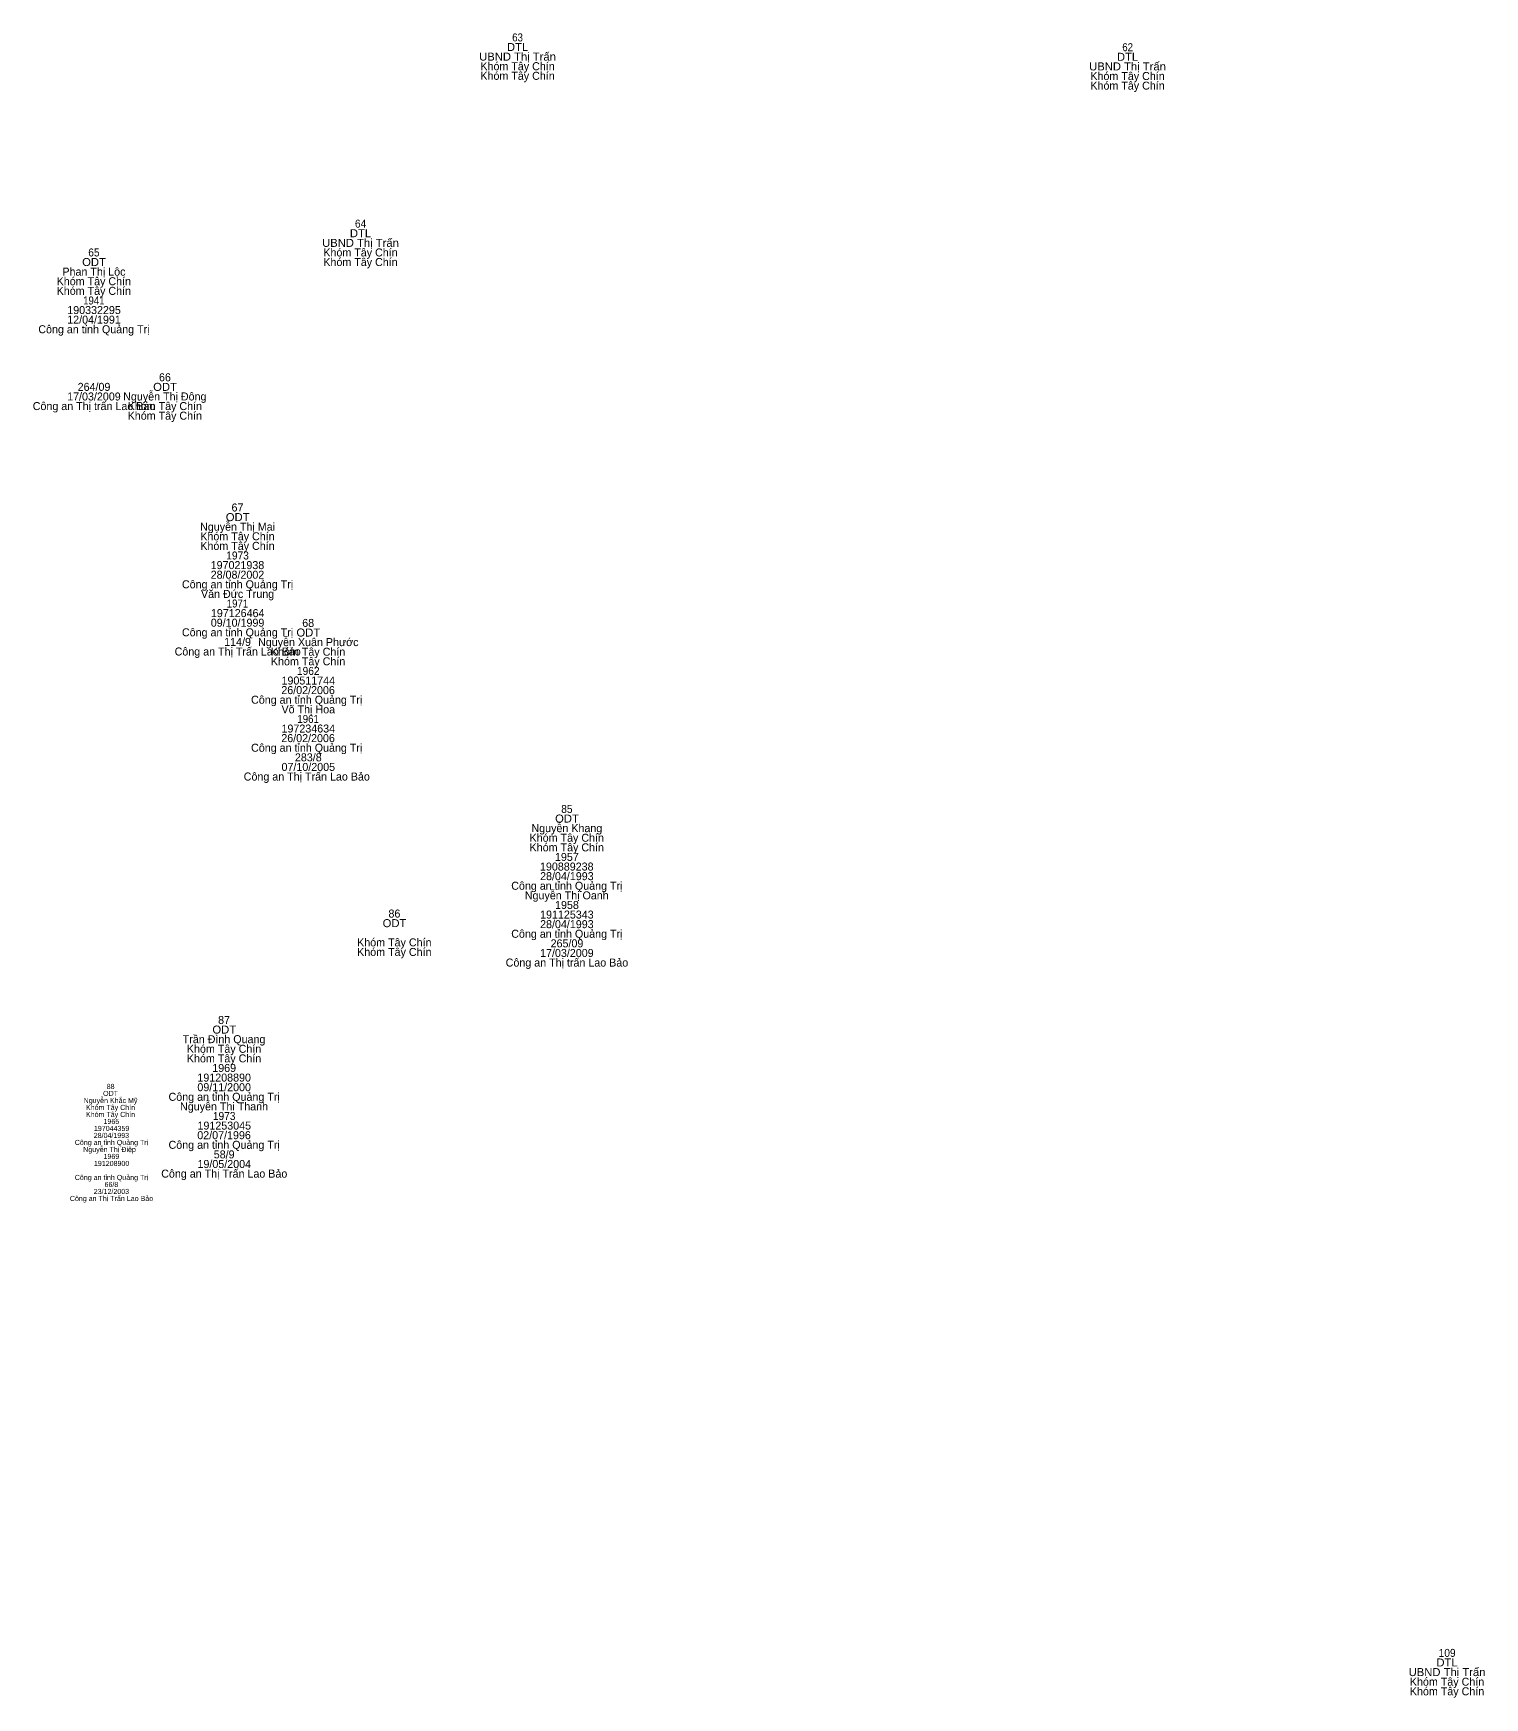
# Model space of a CAD drawing. Header units: metres. Extents: x 537000 to 537501, y 1838003 to 1838507.
# Drawn here: x 537000.1 to 537072.7, y 1838257.3 to 1838340.5 of the extents above; entities that cross this region are included whole.
import ezdxf
from ezdxf.enums import TextEntityAlignment as Align

# ---------------------------------------------------------------- set-up
doc = ezdxf.new("R2010")
doc.units = ezdxf.units.M
doc.header["$LTSCALE"] = 0.16
doc.layers.add('1', color=7, linetype='Continuous')

msp = doc.modelspace()

# ---------------------------------------------------------------- texts
at = {"layer": '1'}
for s, width, p in [('63', 0.9, (537024.355, 1838340.13)), ('UBND Thị Trấn', 1.05, (537024.355, 1838339.17)), ('DTL', 1.05, (537024.355, 1838339.65)), ('DTL', 1.05, (537054.845, 1838339.16)), ('62', 0.9, (537054.85, 1838339.64)), ('UBND Thị Trấn', 1.05, (537054.845, 1838338.68)), ('64', 0.95, (537016.51, 1838330.82)), ('DTL', 1.05, (537016.505, 1838330.34)), ('65', 0.95, (537003.18, 1838329.38)), ('UBND Thị Trấn', 1.05, (537016.505, 1838329.86)), ('ODT', 1.05, (537003.185, 1838328.9)), ('1941', 0.9, (537003.175, 1838326.98)), ('ODT', 1.05, (537006.735, 1838322.66)), ('ODT', 1.05, (537010.365, 1838316.15)), ('1973', 0.95, (537010.36, 1838314.23)), ('1971', 0.9, (537010.355, 1838311.83)), ('ODT', 1.05, (537013.895, 1838310.38)), ('1962', 0.95, (537013.895, 1838308.46)), ('1961', 0.9, (537013.885, 1838306.06)), ('ODT', 1.05, (537026.825, 1838301.08)), ('85', 0.95, (537026.82, 1838301.56)), ('ODT', 1.05, (537018.205, 1838295.85)), ('ODT', 1.05, (537009.695, 1838290.53)), ('1973', 0.95, (537009.69, 1838286.21)), ('109', 0.95, (537070.82, 1838259.37)), ('UBND Thị Trấn', 1.05, (537070.815, 1838258.41)), ('DTL', 1.05, (537070.815, 1838258.89))]:
    msp.add_text(s, height=0.4, dxfattribs=dict(at, width=width)).set_placement(p, align=Align.CENTER)
for s, height, p in [('Khóm Tây Chín', 0.4, (537024.355, 1838338.69)), ('Khóm Tây Chín', 0.4, (537024.355, 1838338.21)), ('Khóm Tây Chín', 0.4, (537054.845, 1838338.2)), ('Khóm Tây Chín', 0.4, (537054.845, 1838337.72)), ('Khóm Tây Chín', 0.4, (537016.505, 1838329.38)), ('Phan Thị Lộc', 0.4, (537003.18, 1838328.42)), ('Khóm Tây Chín', 0.4, (537016.505, 1838328.9)), ('Khóm Tây Chín', 0.4, (537003.175, 1838327.94)), ('Khóm Tây Chín', 0.4, (537003.175, 1838327.46)), ('190332295', 0.4, (537003.185, 1838326.5)), ('12/04/1991', 0.4, (537003.185, 1838326.02)), ('Công an tỉnh Quảng Trị', 0.4, (537003.18, 1838325.54)), ('264/09', 0.4, (537003.185, 1838322.66)), ('66', 0.4, (537006.73, 1838323.14)), ('Công an Thị trấn Lao Bảo', 0.4, (537003.185, 1838321.7)), ('17/03/2009', 0.4, (537003.18, 1838322.18)), ('Nguyễn Thị Đông', 0.4, (537006.725, 1838322.18)), ('Khóm Tây Chín', 0.4, (537006.725, 1838321.7)), ('Khóm Tây Chín', 0.4, (537006.725, 1838321.22)), ('67', 0.4, (537010.355, 1838316.63)), ('Nguyễn Thị Mai', 0.4, (537010.36, 1838315.67)), ('Khóm Tây Chín', 0.4, (537010.355, 1838315.19)), ('Khóm Tây Chín', 0.4, (537010.355, 1838314.71)), ('28/08/2002', 0.4, (537010.355, 1838313.27)), ('197021938', 0.4, (537010.355, 1838313.75)), ('Công an tỉnh Quảng Trị', 0.4, (537010.36, 1838312.79)), ('Văn Đức Trung', 0.4, (537010.36, 1838312.31)), ('09/10/1999', 0.4, (537010.36, 1838310.87)), ('197126464', 0.4, (537010.365, 1838311.35)), ('68', 0.4, (537013.89, 1838310.86)), ('Công an tỉnh Quảng Trị', 0.4, (537010.36, 1838310.39)), ('Nguyễn Xuân Phước', 0.4, (537013.895, 1838309.9)), ('Công an Thị Trấn Lao Bảo', 0.4, (537010.365, 1838309.43)), ('114/9', 0.4, (537010.36, 1838309.91)), ('Khóm Tây Chín', 0.4, (537013.885, 1838309.42)), ('Khóm Tây Chín', 0.4, (537013.885, 1838308.94)), ('26/02/2006', 0.4, (537013.885, 1838307.5)), ('190511744', 0.4, (537013.895, 1838307.98)), ('Công an tỉnh Quảng Trị ', 0.4, (537013.89, 1838307.02)), ('Võ Thị Hoa', 0.4, (537013.895, 1838306.54)), ('26/02/2006', 0.4, (537013.885, 1838305.1)), ('197234634', 0.4, (537013.895, 1838305.58)), ('Công an tỉnh Quảng Trị ', 0.4, (537013.89, 1838304.62)), ('283/8', 0.4, (537013.895, 1838304.14)), ('07/10/2005', 0.4, (537013.895, 1838303.66)), ('Công an Thị Trấn Lao Bảo ', 0.4, (537013.895, 1838303.18)), ('Khóm Tây Chín', 0.4, (537026.815, 1838300.12)), ('Nguyễn Khang', 0.4, (537026.82, 1838300.6)), ('Khóm Tây Chín', 0.4, (537026.815, 1838299.64)), ('1957', 0.4, (537026.82, 1838299.16)), ('190889238', 0.4, (537026.815, 1838298.68)), ('Công an tỉnh Quảng Trị', 0.4, (537026.82, 1838297.72)), ('28/04/1993', 0.4, (537026.82, 1838298.2)), ('Nguyễn Thị Oanh', 0.4, (537026.815, 1838297.24)), ('1958', 0.4, (537026.825, 1838296.76)), ('86', 0.4, (537018.2, 1838296.33)), ('28/04/1993', 0.4, (537026.82, 1838295.8)), ('191125343', 0.4, (537026.82, 1838296.28)), ('Công an tỉnh Quảng Trị', 0.4, (537026.82, 1838295.32)), ('Khóm Tây Chín', 0.4, (537018.195, 1838294.89)), ('Khóm Tây Chín', 0.4, (537018.195, 1838294.41)), ('17/03/2009', 0.4, (537026.82, 1838294.36)), ('265/09', 0.4, (537026.825, 1838294.84)), ('Công an Thị trấn Lao Bảo', 0.4, (537026.825, 1838293.88)), ('87', 0.4, (537009.685, 1838291.01)), ('Trần Đình Quang', 0.4, (537009.685, 1838290.05)), ('Khóm Tây Chín', 0.4, (537009.685, 1838289.57)), ('Khóm Tây Chín', 0.4, (537009.685, 1838289.09)), ('1969', 0.4, (537009.69, 1838288.61)), ('88', 0.2559, (537004.015, 1838287.76)), ('09/11/2000', 0.4, (537009.69, 1838287.65)), ('191208890', 0.4, (537009.69, 1838288.13)), ('Nguyễn Khắc Mỹ', 0.2559, (537004.01, 1838287.06)), ('ODT', 0.2559, (537004.01, 1838287.41)), ('Công an tỉnh Quảng Trị', 0.4, (537009.69, 1838287.17)), ('Nguyễn Thi Thanh', 0.4, (537009.685, 1838286.69)), ('Khóm Tây Chín', 0.2559, (537004.01, 1838286.71)), ('Khóm Tây Chín', 0.2559, (537004.01, 1838286.36)), (' 1965', 0.2559, (537004.005, 1838286.01)), (' 28/04/1993', 0.2559, (537004.005, 1838285.31)), (' 197044359', 0.2559, (537004.015, 1838285.66)), ('02/07/1996', 0.4, (537009.685, 1838285.25)), ('191253045', 0.4, (537009.695, 1838285.73)), (' Công an tỉnh Quảng Trị', 0.2559, (537004.01, 1838284.96)), ('Nguyễn Thị Điệp ', 0.2559, (537004.01, 1838284.61)), ('Công an tỉnh Quảng Trị', 0.4, (537009.69, 1838284.77)), ('58/9', 0.4, (537009.69, 1838284.29)), (' 191208900', 0.2559, (537004.015, 1838283.91)), (' 1969', 0.2559, (537004.005, 1838284.26)), ('Công an Thị Trấn Lao Bảo', 0.4, (537009.695, 1838283.33)), ('19/05/2004', 0.4, (537009.695, 1838283.81)), (' Công an tỉnh Quảng Trị', 0.2559, (537004.01, 1838283.21)), (' 66/8', 0.2559, (537004.005, 1838282.86)), (' Công an Thị Trấn Lao Bảo', 0.2559, (537004.01, 1838282.16)), (' 23/12/2003', 0.2559, (537004.005, 1838282.51)), ('Khóm Tây Chín', 0.4, (537070.815, 1838257.93)), ('Khóm Tây Chín', 0.4, (537070.815, 1838257.45))]:
    msp.add_text(s, height=height, dxfattribs=at).set_placement(p, align=Align.CENTER)

doc.saveas('drawing.dxf')
